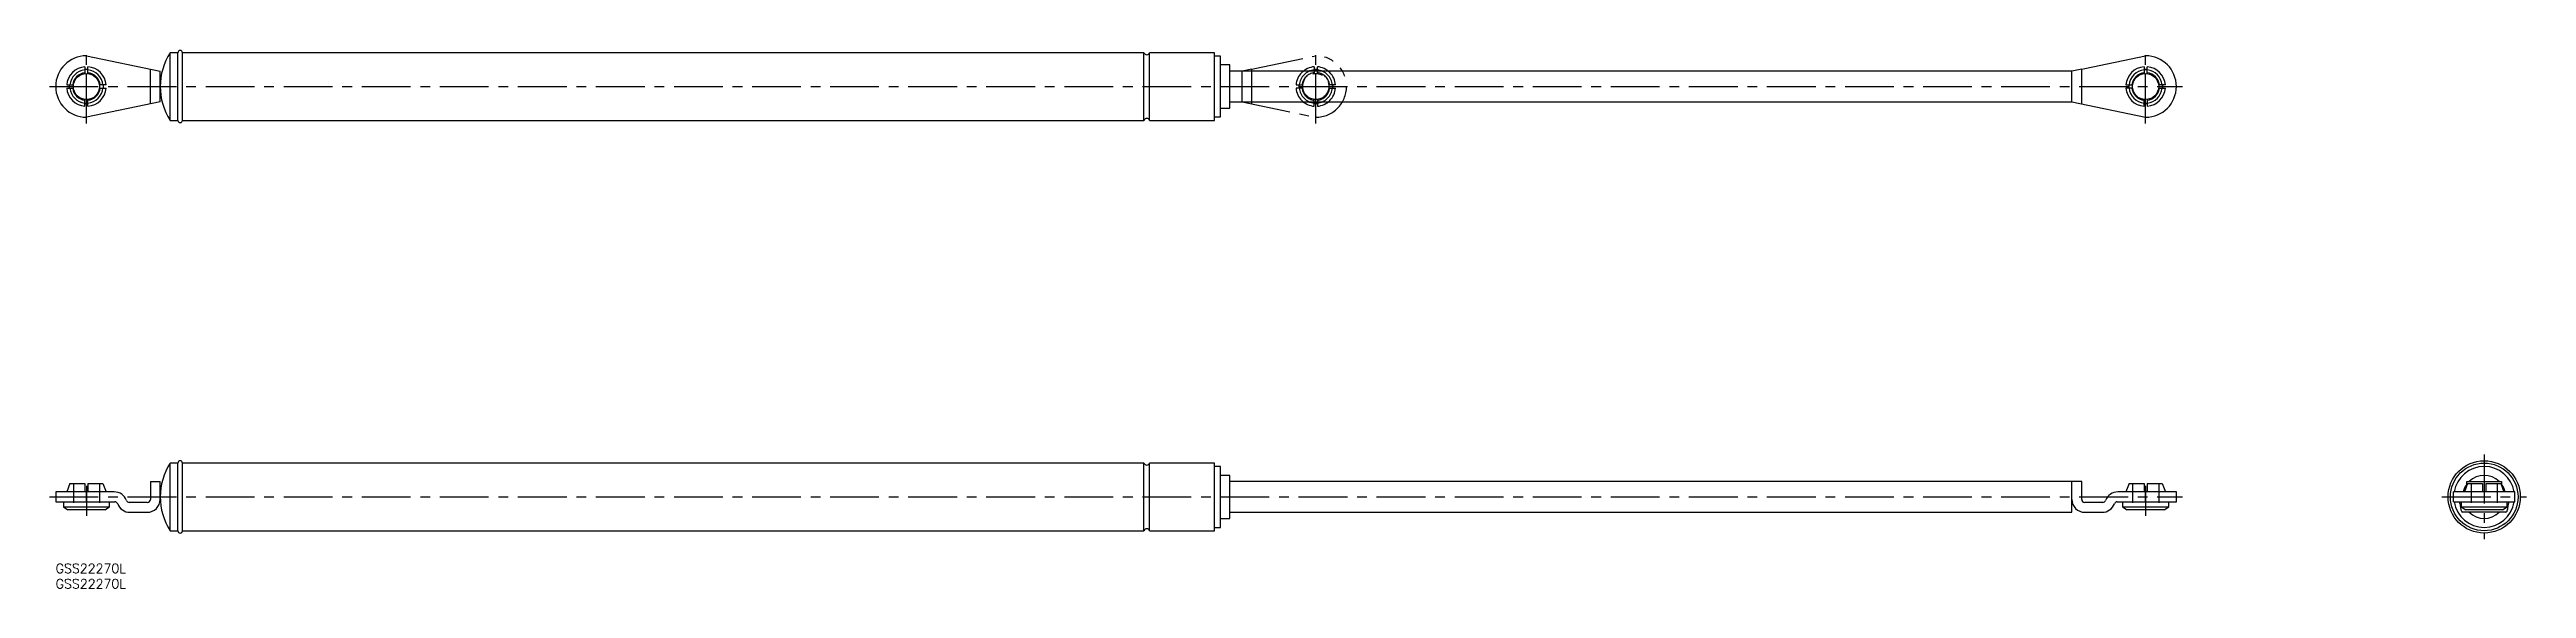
# Model space of a CAD drawing. Extents: x -2 to 804, y -8 to 167.
import ezdxf

# ---------------------------------------------------------------- set-up
doc = ezdxf.new("R2010")
doc.units = 0
doc.header["$LTSCALE"] = 0.5
for name, pattern in [('CENTER', [50.8, 31.75, -6.35, 6.35, -6.35]), ('DASHED', [19.05, 12.7, -6.35]), ('PHANTOM', [63.5, 31.75, -6.35, 6.35, -6.35, 6.35, -6.35])]:
    doc.linetypes.add(name, pattern=pattern)
for name, color, linetype in [('MSM_CENTER', 1, 'CENTER'), ('MSM_CONTINUOUS', 7, 'CONTINUOUS'), ('MSM_DASHED', 4, 'DASHED'), ('MSM_IMAGINARY', 6, 'PHANTOM'), ('MSM_PART_NUMBER', 7, 'CONTINUOUS')]:
    doc.layers.add(name, color=color, linetype=linetype)
doc.styles.get("Standard").update_dxf_attribs({"font": 'txt.shx', "height": 3, "bigfont": 'bigfont.shx'})

# ---------------------------------------------------------------- blocks, each defined once
blk = doc.blocks.new('*U24')
at = {"layer": 'MSM_PART_NUMBER'}
blk.add_text('GSS22270L', height=3, dxfattribs=at).set_placement((0, -3))
blk = doc.blocks.new('*U25')
at = {"layer": 'MSM_PART_NUMBER'}
blk.add_text('GSS22270L', height=3, dxfattribs=at).set_placement((0, -8))

msp = doc.modelspace()

# ---------------------------------------------------------------- linework, layer by layer
at = {"layer": 'MSM_CENTER'}
for p, q in [((10, 143.15), (10, 167.15)), ((410, 143.15), (410, 167.15)), ((680, 143.15), (680, 167.15)), ((-2, 155.15), (692, 155.15)), ((790.16, 35.5), (790.16, 8)), ((10, 25.35), (10, 15.55)), ((680, 25.35), (680, 15.55)), ((-2, 21.75), (692, 21.75)), ((776.41, 21.75), (803.91, 21.75))]:
    msp.add_line(p, q, dxfattribs=at)
at = {"layer": 'MSM_CONTINUOUS'}
for p, q in [((9.5, 161.57), (9.5, 159.37)), ((10, 165.15), (34, 160.15)), ((10.5, 159.37), (10.5, 161.57)), ((39.75, 166.15), (37.3, 166.15)), ((37.3, 144.15), (37.3, 166.15)), ((39.75, 144.15), (39.75, 166.15)), ((354.06, 166.15), (41.25, 166.15)), ((41.25, 144.15), (41.25, 166.15)), ((354.06, 144.15), (354.06, 166.15)), ((377, 166.15), (355.94, 166.15)), ((355.94, 144.15), (355.94, 166.15)), ((377, 144.15), (377, 166.15)), ((379, 165.05), (377, 165.05)), ((379, 145.25), (379, 165.05)), ((382, 162.15), (379, 162.15)), ((382, 148.15), (382, 162.15)), ((660.2, 161.03), (680, 165.15)), ((679.5, 161.57), (679.5, 159.37)), ((680.5, 159.37), (680.5, 161.57)), ((3.58, 155.65), (5.78, 155.65)), ((3.58, 154.65), (5.78, 154.65)), ((4.52, 154.7), (4.52, 155.66)), ((16.42, 155.65), (14.22, 155.65)), ((14.22, 154.65), (16.42, 154.65)), ((15.48, 155.66), (15.5, 155.15)), ((15.5, 155.15), (15.48, 154.64)), ((30.8, 149.49), (30.8, 160.82)), ((34, 150.15), (34, 160.15)), ((656, 160.15), (382, 160.15)), ((659.2, 160.82), (656, 160.15)), ((656, 150.15), (656, 160.15)), ((659.2, 160.82), (660.2, 161.03)), ((659.2, 149.49), (659.2, 160.82)), ((673.58, 155.65), (675.78, 155.65)), ((675.78, 154.65), (673.58, 154.65)), ((679.5, 160.63), (680.5, 160.63)), ((686.42, 155.65), (684.22, 155.65)), ((684.22, 154.65), (686.42, 154.65)), ((685.48, 155.66), (685.5, 155.15)), ((685.5, 155.15), (685.48, 154.64)), ((9.5, 148.73), (9.5, 150.93)), ((34, 150.15), (10, 145.15)), ((10.5, 148.73), (10.5, 150.93)), ((377, 145.25), (379, 145.25)), ((379, 148.15), (382, 148.15)), ((382, 150.15), (656, 150.15)), ((656, 150.15), (680, 145.15)), ((680.51, 149.68), (679.49, 149.68)), ((679.5, 148.73), (679.5, 150.93)), ((680.5, 150.93), (680.5, 148.73)), ((37.3, 144.15), (39.75, 144.15)), ((41.25, 144.15), (354.06, 144.15)), ((355.94, 144.15), (377, 144.15)), ((39.75, 32.75), (37.3, 32.75)), ((37.3, 10.75), (37.3, 32.75)), ((39.75, 10.75), (39.75, 32.75)), ((354.06, 32.75), (41.25, 32.75)), ((41.25, 10.75), (41.25, 32.75)), ((354.06, 10.75), (354.06, 32.75)), ((377, 32.75), (355.94, 32.75)), ((355.94, 10.75), (355.94, 32.75)), ((377, 10.75), (377, 32.75)), ((4.62, 26.15), (3.58, 23.35)), ((4.62, 26.15), (9.5, 26.15)), ((9.5, 26.15), (9.5, 23.35)), ((10.5, 26.15), (15.38, 26.15)), ((10.5, 26.15), (10.5, 23.35)), ((15.38, 26.15), (16.42, 23.35)), ((30.8, 26.75), (34, 26.75)), ((30.8, 26.75), (30.8, 20.95)), ((34, 20.95), (34, 26.75)), ((379, 31.65), (377, 31.65)), ((379, 11.85), (379, 31.65)), ((382, 28.75), (379, 28.75)), ((382, 14.75), (382, 28.75)), ((659.2, 26.75), (382, 26.75)), ((656, 16.75), (656, 26.75)), ((659.2, 20.95), (659.2, 26.75)), ((674.62, 26.15), (673.58, 23.35)), ((674.62, 26.15), (679.5, 26.15)), ((679.5, 26.15), (679.5, 23.35)), ((680.5, 26.15), (685.38, 26.15)), ((680.5, 26.15), (680.5, 23.35)), ((685.38, 26.15), (686.42, 23.35)), ((784.78, 26.15), (783.74, 23.35)), ((784.49, 26.75), (795.83, 26.75)), ((784.49, 25.37), (784.49, 26.75)), ((784.78, 26.15), (789.66, 26.15)), ((789.66, 26.15), (789.66, 23.35)), ((790.66, 26.15), (795.54, 26.15)), ((790.66, 26.15), (790.66, 23.35)), ((795.54, 26.15), (796.58, 23.35)), ((795.83, 26.75), (795.83, 25.37)), ((0, 23.35), (0, 20.15)), ((19.08, 23.35), (0, 23.35)), ((0, 20.15), (19.24, 20.15)), ((2.5, 20.15), (2.5, 18.55)), ((2.5, 18.55), (4, 17.55)), ((2.5, 18.55), (17.5, 18.55)), ((16, 17.55), (4, 17.55)), ((10, 20.15), (10, 23.35)), ((16, 17.55), (17.5, 18.55)), ((17.5, 18.55), (17.5, 20.15)), ((29.8, 19.95), (23.96, 19.95)), ((24.12, 16.75), (29.8, 16.75)), ((382, 16.75), (656, 16.75)), ((666.04, 19.95), (660.2, 19.95)), ((660.2, 16.75), (665.88, 16.75)), ((670.76, 20.15), (690, 20.15)), ((690, 23.35), (670.92, 23.35)), ((672.5, 20.15), (672.5, 18.55)), ((672.5, 18.55), (674, 17.55)), ((672.5, 18.55), (687.5, 18.55)), ((686, 17.55), (674, 17.55)), ((680, 20.15), (680, 23.35)), ((686, 17.55), (687.5, 18.55)), ((687.5, 18.55), (687.5, 20.15)), ((690, 20.15), (690, 23.35)), ((780.16, 20.15), (780.16, 23.35)), ((800.16, 23.35), (780.16, 23.35)), ((780.16, 20.15), (800.16, 20.15)), ((782.66, 20.15), (782.66, 18.55)), ((782.66, 18.55), (784.16, 17.55)), ((782.66, 18.55), (797.66, 18.55)), ((797.22, 16.75), (783.1, 16.75)), ((796.16, 17.55), (784.16, 17.55)), ((796.16, 17.55), (797.66, 18.55)), ((797.66, 18.55), (797.66, 20.15)), ((800.16, 20.15), (800.16, 23.35)), ((37.3, 10.75), (39.75, 10.75)), ((41.25, 10.75), (354.06, 10.75)), ((355.94, 10.75), (377, 10.75)), ((377, 11.85), (379, 11.85)), ((379, 14.75), (382, 14.75))]:
    msp.add_line(p, q, dxfattribs=at)
for centre, radius in [((10, 155.15), 4.25), ((680, 155.15), 4.25), ((790.16, 21.75), 11.75), ((790.16, 21.75), 11)]:
    msp.add_circle(centre, radius, dxfattribs=at)
for centre, radius, start, end in [((10, 155.15), 10, 90, 270), ((10, 155.15), 6.44, 94.45407, 175.54593), ((10, 155.15), 6.44, 4.45407, 85.54593), ((54, 155.15), 20, 146.63299, 213.36701), ((40.5, 166.15), 0.75, 0, 180), ((355, 166.5), 1, 200.48732, 339.51268), ((680, 155.15), 6.44, 94.45407, 175.54593), ((680, 155.15), 10, 270, 90), ((680, 155.15), 6.44, 4.45407, 85.54593), ((10, 155.15), 6.44, 184.45407, 265.54593), ((10, 155.15), 5.4, 95.31277, 174.68723), ((10, 155.15), 5.4, 185.31277, 264.68723), ((10, 155.15), 4.5, 96.37937, 173.62063), ((10, 155.15), 4.5, 186.37937, 263.62063), ((10, 142.91), 17.73, 88.38409, 91.61591), ((10, 155.15), 5.4, 5.31277, 84.68723), ((10, 155.15), 4.5, 6.37937, 83.62063), ((10, 155.15), 4.5, 276.37937, 353.62063), ((10, 155.15), 5.4, 275.31277, 354.68723), ((10, 155.15), 6.44, 274.45407, 355.54593), ((680, 155.15), 6.44, 184.45407, 265.54593), ((680, 155.15), 5.5, 174.78409, 185.21591), ((680, 155.15), 5.4, 95.31277, 174.68723), ((680, 155.15), 5.4, 185.31277, 264.68723), ((680, 155.15), 4.5, 96.37937, 173.62063), ((680, 155.15), 4.5, 186.37937, 263.62063), ((680, 155.15), 5.5, 84.78409, 95.21591), ((680, 155.15), 5.4, 5.31277, 84.68723), ((680, 155.15), 4.5, 6.37937, 83.62063), ((680, 155.15), 6.44, 274.45407, 355.54593), ((680, 155.15), 4.5, 276.37937, 353.62063), ((680, 155.15), 5.4, 275.31277, 354.68723), ((680, 155.15), 5.5, 354.64927, 5.27404), ((10, 166.41), 16.75, 268.26368, 271.76802), ((680, 155.15), 5.5, 264.67434, 275.35736), ((40.5, 144.15), 0.75, 180, 0), ((355, 143.8), 1, 20.48732, 159.51268), ((54, 21.75), 20, 146.63299, 213.36701), ((40.5, 32.75), 0.75, 0, 180), ((355, 33.1), 1, 200.48732, 339.51268), ((790.16, 21.75), 9.9, 9.30072, 170.69928), ((790.16, 21.75), 7, 144.04943, 166.78702), ((790.16, 21.75), 7, 45.58469, 134.41531), ((790.16, 21.75), 7, 13.21298, 35.95057), ((19.08, 19.15), 4.2, 20.25225, 90), ((19.24, 19.15), 1, 20.25225, 90), ((24.12, 20.95), 4.2, 200.25225, 270), ((23.96, 20.95), 1, 200.25225, 270), ((29.8, 20.95), 4.2, 270, 0), ((29.8, 20.95), 1, 270, 0), ((660.2, 20.95), 4.2, 180, 270), ((660.2, 20.95), 1, 180, 270), ((665.88, 20.95), 4.2, 270, 339.74775), ((666.04, 20.95), 1, 270, 339.74775), ((670.92, 19.15), 4.2, 90, 159.74775), ((670.76, 19.15), 1, 90, 159.74775), ((790.16, 21.75), 9.9, 189.30072, 350.69928), ((781.58, 19.68), 0.69, 356.29819, 42.75092), ((796.2, 20.6), 13.96, 183.94165, 190.4151), ((786.66, 18.78), 4.26, 189.6014, 203.0325), ((783.27, 17.27), 0.541, 195.98302, 252.559), ((790.16, 21.75), 7, 225.58469, 314.41531), ((797.06, 17.27), 0.541, 287.441, 344.01698), ((793.66, 18.78), 4.26, 336.9675, 350.3986), ((784.12, 20.6), 13.96, 349.5849, 356.05835), ((798.74, 19.68), 0.69, 137.24908, 183.70181), ((40.5, 10.75), 0.75, 180, 0), ((355, 10.4), 1, 20.48732, 159.51268)]:
    msp.add_arc(centre, radius, start, end, dxfattribs=at)
at = {"layer": 'MSM_DASHED'}
for p, q in [((5.75, 26.15), (5.75, 17.55)), ((14.25, 26.15), (14.25, 17.55)), ((675.75, 26.15), (675.75, 17.55)), ((684.25, 26.15), (684.25, 17.55)), ((785.91, 26.15), (785.91, 17.55)), ((794.41, 26.15), (794.41, 17.55))]:
    msp.add_line(p, q, dxfattribs=at)
at = {"layer": 'MSM_IMAGINARY'}
for p, q in [((390.2, 161.03), (410, 165.15)), ((409.5, 161.57), (409.5, 159.37)), ((410.5, 159.37), (410.5, 161.57)), ((389.2, 160.82), (386, 160.15)), ((386, 150.15), (386, 160.15)), ((389.2, 160.82), (390.2, 161.03)), ((389.2, 149.49), (389.2, 160.82)), ((403.58, 155.65), (405.78, 155.65)), ((405.78, 154.65), (403.58, 154.65)), ((409.5, 160.63), (410.5, 160.63)), ((416.42, 155.65), (414.22, 155.65)), ((414.22, 154.65), (416.42, 154.65)), ((415.48, 155.66), (415.5, 155.15)), ((415.5, 155.15), (415.48, 154.64)), ((386, 150.15), (410, 145.15)), ((410.51, 149.68), (409.49, 149.68)), ((409.5, 148.73), (409.5, 150.93)), ((410.5, 150.93), (410.5, 148.73))]:
    msp.add_line(p, q, dxfattribs=at)
msp.add_circle((410, 155.15), 4.25, dxfattribs=at)
for radius, start, end in [(6.44, 94.45407, 175.54593), (10, 270, 90), (6.44, 4.45407, 85.54593), (6.44, 184.45407, 265.54593), (5.5, 174.78409, 185.21591), (5.4, 95.31277, 174.68723), (5.4, 185.31277, 264.68723), (4.5, 96.37937, 173.62063), (4.5, 186.37937, 263.62063), (5.5, 84.78409, 95.21591), (5.4, 5.31277, 84.68723), (4.5, 6.37937, 83.62063), (6.44, 274.45407, 355.54593), (4.5, 276.37937, 353.62063), (5.4, 275.31277, 354.68723), (5.5, 354.64927, 5.27404), (5.5, 264.67434, 275.35736)]:
    msp.add_arc((410, 155.15), radius, start, end, dxfattribs=at)

# ---------------------------------------------------------------- block references
at = {"layer": 'MSM_CONTINUOUS'}
for name in ['*U24', '*U25']:
    msp.add_blockref(name, (0, 0), dxfattribs=at)

doc.saveas('drawing.dxf')
